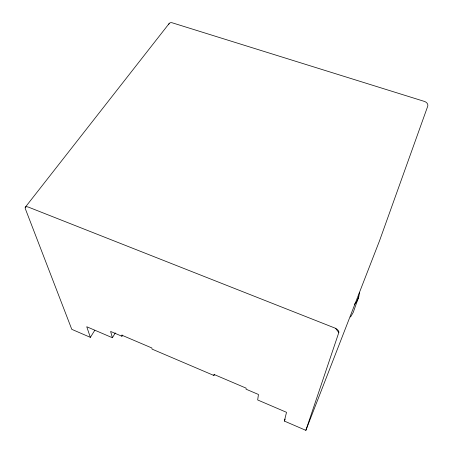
<?xml version="1.0" encoding="UTF-8"?>
<svg xmlns="http://www.w3.org/2000/svg" width="453" height="453" viewBox="0 0 453 453"><rect width="100%" height="100%" fill="white"/><g stroke="black" fill="none" stroke-linecap="round" stroke-linejoin="round"><path stroke-width="0.68" d="M168.788 24.326A4.462 3.007 42.9 0 1 172.338 22.837L424.37 101.404A4.757 3.607 14.8 0 1 427.717 106.251L379.574 240.662L305.866 430.35L284.348 421.064L286.523 412.321L257.672 399.965L258.453 394.478L246.036 389.178L246.138 388.147L213.929 374.421L213.929 375.492L152.061 349.11L151.857 347.978L121.636 335.101L121.931 336.262L110.611 331.432L112.389 337.734L86.744 326.749L90.374 337.36L94.813 330.26M305.866 430.35L338.81 332.547A6.036 2.826 22.6 0 0 335.492 328.283L28.618 207.197A5.549 2.248 35.2 0 0 25.289 208.635L71.778 329.331L90.374 337.36M358.793 296.602L353.227 312.394L350.554 317.004M284.348 421.064L285.152 419.104M213.929 375.492L214.546 374.24M121.931 336.262L122.65 335.056M112.389 337.734L115.294 332.921M25.277 207.259L169.111 23.59M335.492 328.283L338.81 332.547M359.342 292.791A24.083 20.243 17.2 0 1 354.354 304.388"/></g></svg>
